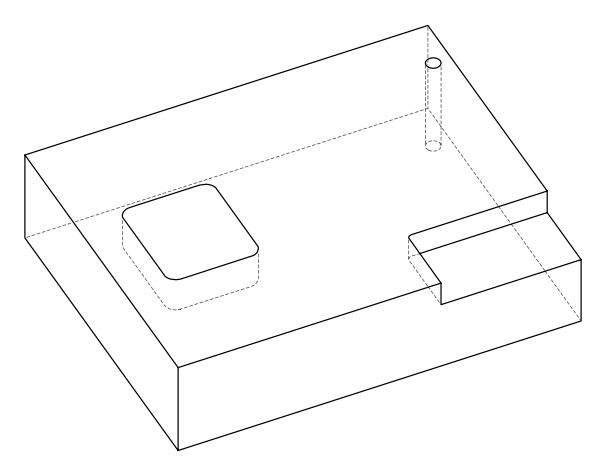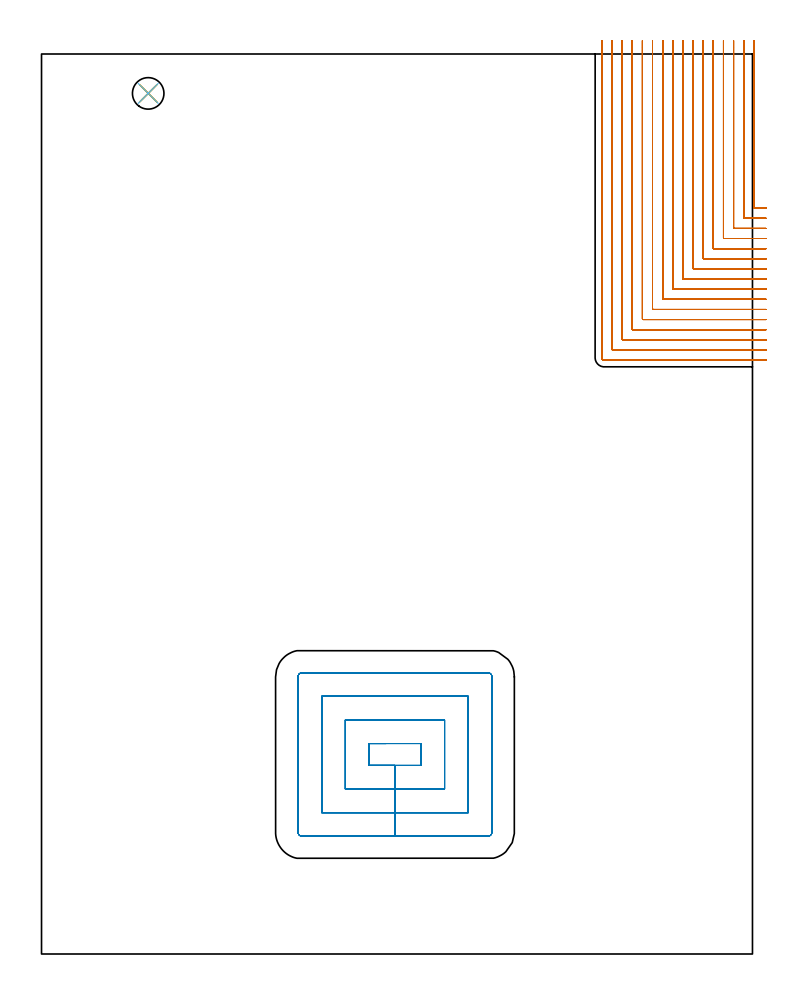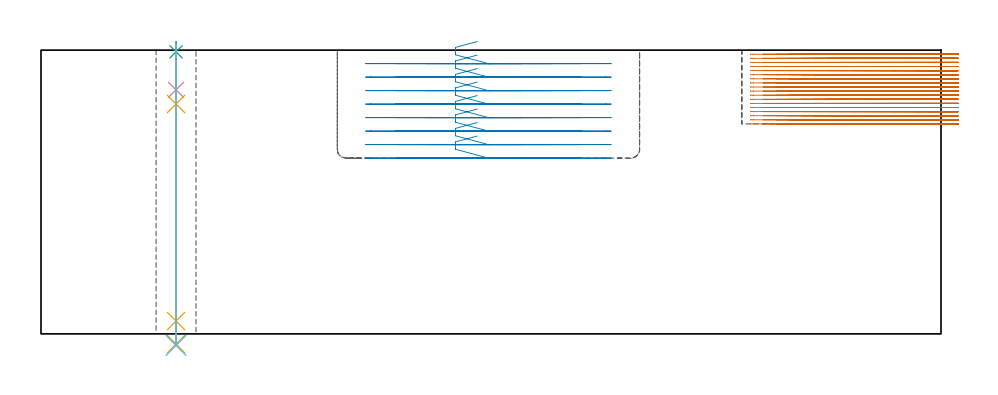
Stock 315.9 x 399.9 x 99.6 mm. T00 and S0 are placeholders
(PLAN: 6 operations, 5 tool changes, 107.7 min)
(1 MILL_CORNER_NOTCH_RECTANGULAR | CORNER_NOTCH_RECTANGULAR | NXT0201_008 | Follow Part, ap 1.5, ae 75% | 92.96 min | 251564 mm3)
(2 MILL_RECTANGULAR_POCKET | POCKET_RECTANGULAR_STRAIGHT | UGT0201_095 | Follow Part, ap 5, ae 75% | 13.72 min | 367401 mm3)
(3 SPOT_DRILL | STEP1HOLE | NXT0321_9005460120000 | 0.03 min | 28 mm3)
(4 DRILL_BLIND_HOLE_INTO_CENTER | STEP1HOLE | NXT0301_064 | 0.07 min | 888 mm3)
(5 GUN_DRILL_THROUGH_HOLE | STEP1HOLE | UGT0307_006 | 0.5 min | 5461 mm3)
(6 DRILL_TO_ENLARGE_THROUGH_HOLE | STEP1HOLE | NXT0301_104 | 0.42 min | 8958 mm3)
(TOOL NXT0201_008 | ENDMILL 6mm [2P460-0600-NA 1630] | D6 FL26 Z6)
(TOOL UGT0201_095 | End mill 20 mm | D20 R3 FL38 Z4)
(TOOL NXT0321_9005460120000 | NC Spot Drill, 142deg, 12mm, Carbide, Uncoated | D12 PA142 FL30 Z2)
(TOOL NXT0301_064 | Carbide Drill 9.3mm [860.1-0930-028A1-MM 2214] | D9.3 PA140 FL47 Z2)
(TOOL UGT0307_006 | Gun Drill 9 mm | D9 PA130 FL24 Z1)
(TOOL NXT0301_104 | Carbide Drill 14mm [860.1-1400-112A1-MM 2214] | D14 PA140 FL123 Z2)
(OP 1 MILL_CORNER_NOTCH_RECTANGULAR)
G17 G21 G94 G90
T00 M6
G54
G17 G0 G90 X316.5 Y405.839 S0 M3
G43 Z109.6 H1
Z98.161
G94 G1 Y402.839 F250.
Y331.695 F500.
G3 X316.795 Y331.4 R0.3
G1 X318.9
X321.9 F250.
G0 Z109.6
X312. Y405.9
Z98.161
G1 Y402.9
Y327.195 F500.
G3 X312.295 Y326.9 R0.3
G1 X318.9
X321.9 F250.
G0 Z109.6
X307.5 Y405.9
Z98.161
G1 Y402.9
Y322.695 F500.
G3 X307.795 Y322.4 R0.3
G1 X318.9
X321.9 F250.
G0 Z109.6
X303. Y405.9
Z98.161
G1 Y402.9
Y318.195 F500.
G3 X303.295 Y317.9 R0.3
G1 X318.9
X321.9 F250.
G0 Z109.6
X298.5 Y405.9
Z98.161
G1 Y402.9
Y313.696 F500.
G3 X298.796 Y313.4 R0.3
G1 X318.9
X321.9 F250.
G0 Z109.6
X294. Y405.9
Z98.161
G1 Y402.9
Y309.196 F500.
G3 X294.296 Y308.9 R0.3
G1 X318.9
X321.9 F250.
G0 Z109.6
X289.5 Y405.9
Z98.161
G1 Y402.9
Y304.696 F500.
G3 X289.796 Y304.4 R0.3
G1 X318.9
X321.9 F250.
G0 Z109.6
X285. Y405.9
Z98.161
G1 Y402.9
Y300.196 F500.
G3 X285.296 Y299.9 R0.3
G1 X318.9
X321.9 F250.
G0 Z109.6
X280.5 Y405.9
Z98.161
G1 Y402.9
Y295.696 F500.
G3 X280.796 Y295.4 R0.3
G1 X318.9
X321.9 F250.
G0 Z109.6
X276. Y405.9
Z98.161
G1 Y402.9
Y291.197 F500.
G3 X276.297 Y290.9 R0.3
G1 X318.9
X321.9 F250.
G0 Z109.6
X271.5 Y405.9
Z98.161
G1 Y402.9
Y286.697 F500.
G3 X271.797 Y286.4 R0.3
G1 X318.9
X321.9 F250.
G0 Z109.6
X267. Y405.9
Z98.161
G1 Y402.9
Y282.197 F500.
G3 X267.297 Y281.9 R0.3
G1 X318.9
X321.9 F250.
G0 Z109.6
X262.5 Y405.9
Z98.161
G1 Y402.9
Y277.697 F500.
G3 X262.797 Y277.4 R0.3
G1 X318.9
X321.9 F250.
G0 Z109.6
X258. Y405.9
Z98.161
G1 Y402.9
Y273.197 F500.
G3 X258.297 Y272.9 R0.3
G1 X318.9
X321.9 F250.
G0 Z109.6
X253.5 Y405.9
Z98.161
G1 Y402.9
Y268.697 F500.
G3 X253.797 Y268.4 R0.3
G1 X318.9
X321.9 F250.
G0 Z109.6
X249. Y405.9
Z98.161
G1 Y402.9
Y264.9 F500.
G3 X250. Y263.9 R1.
G1 X318.9
X321.9 F250.
G0 Z109.6
X316.5 Y405.839
Z96.722
G1 Y402.839
Y331.695 F500.
G3 X316.795 Y331.4 R0.3
G1 X318.9
X321.9 F250.
G0 Z109.6
X312. Y405.9
Z96.722
G1 Y402.9
Y327.195 F500.
G3 X312.295 Y326.9 R0.3
G1 X318.9
X321.9 F250.
G0 Z109.6
X307.5 Y405.9
Z96.722
G1 Y402.9
Y322.695 F500.
G3 X307.795 Y322.4 R0.3
G1 X318.9
X321.9 F250.
G0 Z109.6
X303. Y405.9
Z96.722
G1 Y402.9
Y318.195 F500.
G3 X303.295 Y317.9 R0.3
G1 X318.9
X321.9 F250.
G0 Z109.6
X298.5 Y405.9
Z96.722
G1 Y402.9
Y313.696 F500.
G3 X298.796 Y313.4 R0.3
G1 X318.9
X321.9 F250.
G0 Z109.6
X294. Y405.9
Z96.722
G1 Y402.9
Y309.196 F500.
G3 X294.296 Y308.9 R0.3
G1 X318.9
X321.9 F250.
G0 Z109.6
X289.5 Y405.9
Z96.722
G1 Y402.9
Y304.696 F500.
G3 X289.796 Y304.4 R0.3
G1 X318.9
X321.9 F250.
G0 Z109.6
X285. Y405.9
Z96.722
G1 Y402.9
Y300.196 F500.
G3 X285.296 Y299.9 R0.3
G1 X318.9
X321.9 F250.
G0 Z109.6
X280.5 Y405.9
Z96.722
G1 Y402.9
Y295.696 F500.
G3 X280.796 Y295.4 R0.3
G1 X318.9
X321.9 F250.
G0 Z109.6
X276. Y405.9
Z96.722
G1 Y402.9
Y291.197 F500.
G3 X276.297 Y290.9 R0.3
G1 X318.9
X321.9 F250.
G0 Z109.6
X271.5 Y405.9
Z96.722
G1 Y402.9
Y286.697 F500.
G3 X271.797 Y286.4 R0.3
G1 X318.9
X321.9 F250.
G0 Z109.6
X267. Y405.9
Z96.722
G1 Y402.9
Y282.197 F500.
G3 X267.297 Y281.9 R0.3
G1 X318.9
X321.9 F250.
G0 Z109.6
X262.5 Y405.9
Z96.722
G1 Y402.9
Y277.697 F500.
G3 X262.797 Y277.4 R0.3
G1 X318.9
X321.9 F250.
G0 Z109.6
X258. Y405.9
Z96.722
G1 Y402.9
Y273.197 F500.
G3 X258.297 Y272.9 R0.3
G1 X318.9
X321.9 F250.
G0 Z109.6
X253.5 Y405.9
Z96.722
G1 Y402.9
Y268.697 F500.
G3 X253.797 Y268.4 R0.3
G1 X318.9
X321.9 F250.
G0 Z109.6
X249. Y405.9
Z96.722
G1 Y402.9
Y264.9 F500.
G3 X250. Y263.9 R1.
G1 X318.9
X321.9 F250.
G0 Z109.6
X316.5 Y405.839
Z95.283
G1 Y402.839
Y331.695 F500.
G3 X316.795 Y331.4 R0.3
G1 X318.9
X321.9 F250.
G0 Z109.6
X312. Y405.9
Z95.283
G1 Y402.9
Y327.195 F500.
G3 X312.295 Y326.9 R0.3
G1 X318.9
X321.9 F250.
G0 Z109.6
X307.5 Y405.9
Z95.283
G1 Y402.9
Y322.695 F500.
G3 X307.795 Y322.4 R0.3
G1 X318.9
X321.9 F250.
G0 Z109.6
X303. Y405.9
Z95.283
G1 Y402.9
Y318.195 F500.
G3 X303.295 Y317.9 R0.3
G1 X318.9
X321.9 F250.
G0 Z109.6
X298.5 Y405.9
Z95.283
G1 Y402.9
Y313.696 F500.
G3 X298.796 Y313.4 R0.3
G1 X318.9
X321.9 F250.
G0 Z109.6
X294. Y405.9
Z95.283
G1 Y402.9
Y309.196 F500.
G3 X294.296 Y308.9 R0.3
G1 X318.9
X321.9 F250.
G0 Z109.6
X289.5 Y405.9
Z95.283
G1 Y402.9
Y304.696 F500.
G3 X289.796 Y304.4 R0.3
G1 X318.9
X321.9 F250.
G0 Z109.6
X285. Y405.9
Z95.283
G1 Y402.9
Y300.196 F500.
G3 X285.296 Y299.9 R0.3
G1 X318.9
X321.9 F250.
G0 Z109.6
X280.5 Y405.9
Z95.283
G1 Y402.9
Y295.696 F500.
G3 X280.796 Y295.4 R0.3
G1 X318.9
X321.9 F250.
G0 Z109.6
X276. Y405.9
Z95.283
G1 Y402.9
Y291.197 F500.
G3 X276.297 Y290.9 R0.3
G1 X318.9
X321.9 F250.
G0 Z109.6
X271.5 Y405.9
Z95.283
G1 Y402.9
Y286.697 F500.
G3 X271.797 Y286.4 R0.3
G1 X318.9
X321.9 F250.
G0 Z109.6
X267. Y405.9
Z95.283
G1 Y402.9
Y282.197 F500.
G3 X267.297 Y281.9 R0.3
G1 X318.9
X321.9 F250.
G0 Z109.6
X262.5 Y405.9
Z95.283
G1 Y402.9
Y277.697 F500.
G3 X262.797 Y277.4 R0.3
G1 X318.9
X321.9 F250.
G0 Z109.6
X258. Y405.9
Z95.283
G1 Y402.9
Y273.197 F500.
G3 X258.297 Y272.9 R0.3
G1 X318.9
X321.9 F250.
G0 Z109.6
X253.5 Y405.9
Z95.283
G1 Y402.9
Y268.697 F500.
G3 X253.797 Y268.4 R0.3
G1 X318.9
X321.9 F250.
G0 Z109.6
X249. Y405.9
Z95.283
G1 Y402.9
Y264.9 F500.
G3 X250. Y263.9 R1.
G1 X318.9
X321.9 F250.
G0 Z109.6
X316.5 Y405.839
Z93.844
G1 Y402.839
Y331.695 F500.
G3 X316.795 Y331.4 R0.3
G1 X318.9
X321.9 F250.
G0 Z109.6
X312. Y405.9
Z93.844
G1 Y402.9
Y327.195 F500.
G3 X312.295 Y326.9 R0.3
G1 X318.9
X321.9 F250.
G0 Z109.6
X307.5 Y405.9
Z93.844
G1 Y402.9
Y322.695 F500.
G3 X307.795 Y322.4 R0.3
G1 X318.9
X321.9 F250.
G0 Z109.6
X303. Y405.9
Z93.844
G1 Y402.9
Y318.195 F500.
G3 X303.295 Y317.9 R0.3
G1 X318.9
X321.9 F250.
G0 Z109.6
X298.5 Y405.9
Z93.844
G1 Y402.9
Y313.696 F500.
G3 X298.796 Y313.4 R0.3
G1 X318.9
X321.9 F250.
G0 Z109.6
X294. Y405.9
Z93.844
G1 Y402.9
Y309.196 F500.
G3 X294.296 Y308.9 R0.3
G1 X318.9
X321.9 F250.
G0 Z109.6
X289.5 Y405.9
Z93.844
G1 Y402.9
Y304.696 F500.
G3 X289.796 Y304.4 R0.3
G1 X318.9
X321.9 F250.
G0 Z109.6
X285. Y405.9
Z93.844
G1 Y402.9
Y300.196 F500.
G3 X285.296 Y299.9 R0.3
G1 X318.9
X321.9 F250.
G0 Z109.6
X280.5 Y405.9
Z93.844
G1 Y402.9
Y295.696 F500.
G3 X280.796 Y295.4 R0.3
G1 X318.9
X321.9 F250.
G0 Z109.6
X276. Y405.9
Z93.844
G1 Y402.9
Y291.197 F500.
G3 X276.297 Y290.9 R0.3
G1 X318.9
X321.9 F250.
G0 Z109.6
X271.5 Y405.9
Z93.844
G1 Y402.9
Y286.697 F500.
G3 X271.797 Y286.4 R0.3
G1 X318.9
X321.9 F250.
G0 Z109.6
X267. Y405.9
Z93.844
G1 Y402.9
Y282.197 F500.
G3 X267.297 Y281.9 R0.3
G1 X318.9
X321.9 F250.
G0 Z109.6
X262.5 Y405.9
Z93.844
G1 Y402.9
Y277.697 F500.
G3 X262.797 Y277.4 R0.3
G1 X318.9
X321.9 F250.
G0 Z109.6
X258. Y405.9
Z93.844
G1 Y402.9
Y273.197 F500.
G3 X258.297 Y272.9 R0.3
G1 X318.9
X321.9 F250.
G0 Z109.6
X253.5 Y405.9
Z93.844
G1 Y402.9
Y268.697 F500.
G3 X253.797 Y268.4 R0.3
G1 X318.9
X321.9 F250.
G0 Z109.6
X249. Y405.9
Z93.844
G1 Y402.9
Y264.9 F500.
G3 X250. Y263.9 R1.
G1 X318.9
X321.9 F250.
G0 Z109.6
X316.5 Y405.839
Z92.405
G1 Y402.839
Y331.695 F500.
G3 X316.795 Y331.4 R0.3
G1 X318.9
X321.9 F250.
G0 Z109.6
X312. Y405.9
Z92.405
G1 Y402.9
Y327.195 F500.
G3 X312.295 Y326.9 R0.3
G1 X318.9
X321.9 F250.
G0 Z109.6
X307.5 Y405.9
Z92.405
G1 Y402.9
Y322.695 F500.
G3 X307.795 Y322.4 R0.3
G1 X318.9
X321.9 F250.
G0 Z109.6
X303. Y405.9
Z92.405
G1 Y402.9
Y318.195 F500.
G3 X303.295 Y317.9 R0.3
G1 X318.9
X321.9 F250.
G0 Z109.6
X298.5 Y405.9
Z92.405
G1 Y402.9
Y313.696 F500.
G3 X298.796 Y313.4 R0.3
G1 X318.9
X321.9 F250.
G0 Z109.6
X294. Y405.9
Z92.405
G1 Y402.9
Y309.196 F500.
G3 X294.296 Y308.9 R0.3
G1 X318.9
X321.9 F250.
G0 Z109.6
X289.5 Y405.9
Z92.405
G1 Y402.9
Y304.696 F500.
G3 X289.796 Y304.4 R0.3
G1 X318.9
X321.9 F250.
G0 Z109.6
X285. Y405.9
Z92.405
G1 Y402.9
Y300.196 F500.
G3 X285.296 Y299.9 R0.3
G1 X318.9
X321.9 F250.
G0 Z109.6
X280.5 Y405.9
Z92.405
G1 Y402.9
Y295.696 F500.
G3 X280.796 Y295.4 R0.3
G1 X318.9
X321.9 F250.
G0 Z109.6
X276. Y405.9
Z92.405
G1 Y402.9
Y291.197 F500.
G3 X276.297 Y290.9 R0.3
G1 X318.9
X321.9 F250.
G0 Z109.6
X271.5 Y405.9
Z92.405
G1 Y402.9
Y286.697 F500.
G3 X271.797 Y286.4 R0.3
G1 X318.9
X321.9 F250.
G0 Z109.6
X267. Y405.9
Z92.405
G1 Y402.9
Y282.197 F500.
G3 X267.297 Y281.9 R0.3
G1 X318.9
X321.9 F250.
G0 Z109.6
X262.5 Y405.9
Z92.405
G1 Y402.9
Y277.697 F500.
G3 X262.797 Y277.4 R0.3
G1 X318.9
X321.9 F250.
G0 Z109.6
X258. Y405.9
Z92.405
G1 Y402.9
Y273.197 F500.
G3 X258.297 Y272.9 R0.3
G1 X318.9
X321.9 F250.
G0 Z109.6
X253.5 Y405.9
Z92.405
G1 Y402.9
Y268.697 F500.
G3 X253.797 Y268.4 R0.3
G1 X318.9
X321.9 F250.
G0 Z109.6
X249. Y405.9
Z92.405
G1 Y402.9
Y264.9 F500.
G3 X250. Y263.9 R1.
G1 X318.9
X321.9 F250.
G0 Z109.6
X316.5 Y405.839
Z90.967
G1 Y402.839
Y331.695 F500.
G3 X316.795 Y331.4 R0.3
G1 X318.9
X321.9 F250.
G0 Z109.6
X312. Y405.9
Z90.967
G1 Y402.9
Y327.195 F500.
G3 X312.295 Y326.9 R0.3
G1 X318.9
X321.9 F250.
G0 Z109.6
X307.5 Y405.9
Z90.967
G1 Y402.9
Y322.695 F500.
G3 X307.795 Y322.4 R0.3
G1 X318.9
X321.9 F250.
G0 Z109.6
X303. Y405.9
Z90.967
G1 Y402.9
Y318.195 F500.
G3 X303.295 Y317.9 R0.3
G1 X318.9
X321.9 F250.
G0 Z109.6
X298.5 Y405.9
Z90.967
G1 Y402.9
Y313.696 F500.
G3 X298.796 Y313.4 R0.3
G1 X318.9
X321.9 F250.
G0 Z109.6
X294. Y405.9
Z90.967
G1 Y402.9
Y309.196 F500.
G3 X294.296 Y308.9 R0.3
G1 X318.9
X321.9 F250.
G0 Z109.6
X289.5 Y405.9
Z90.967
G1 Y402.9
Y304.696 F500.
G3 X289.796 Y304.4 R0.3
G1 X318.9
X321.9 F250.
G0 Z109.6
X285. Y405.9
Z90.967
G1 Y402.9
Y300.196 F500.
G3 X285.296 Y299.9 R0.3
G1 X318.9
X321.9 F250.
G0 Z109.6
X280.5 Y405.9
Z90.967
G1 Y402.9
Y295.696 F500.
G3 X280.796 Y295.4 R0.3
G1 X318.9
X321.9 F250.
G0 Z109.6
X276. Y405.9
Z90.967
G1 Y402.9
Y291.197 F500.
G3 X276.297 Y290.9 R0.3
G1 X318.9
X321.9 F250.
G0 Z109.6
X271.5 Y405.9
Z90.967
G1 Y402.9
Y286.697 F500.
G3 X271.797 Y286.4 R0.3
G1 X318.9
X321.9 F250.
G0 Z109.6
X267. Y405.9
Z90.967
G1 Y402.9
Y282.197 F500.
G3 X267.297 Y281.9 R0.3
G1 X318.9
X321.9 F250.
G0 Z109.6
X262.5 Y405.9
Z90.967
G1 Y402.9
Y277.697 F500.
G3 X262.797 Y277.4 R0.3
G1 X318.9
X321.9 F250.
G0 Z109.6
X258. Y405.9
Z90.967
G1 Y402.9
Y273.197 F500.
G3 X258.297 Y272.9 R0.3
G1 X318.9
X321.9 F250.
G0 Z109.6
X253.5 Y405.9
Z90.967
G1 Y402.9
Y268.697 F500.
G3 X253.797 Y268.4 R0.3
G1 X318.9
X321.9 F250.
G0 Z109.6
X249. Y405.9
Z90.967
G1 Y402.9
Y264.9 F500.
G3 X250. Y263.9 R1.
G1 X318.9
X321.9 F250.
G0 Z109.6
X316.5 Y405.839
Z89.528
G1 Y402.839
Y331.695 F500.
G3 X316.795 Y331.4 R0.3
G1 X318.9
X321.9 F250.
G0 Z109.6
X312. Y405.9
Z89.528
G1 Y402.9
Y327.195 F500.
G3 X312.295 Y326.9 R0.3
G1 X318.9
X321.9 F250.
G0 Z109.6
X307.5 Y405.9
Z89.528
G1 Y402.9
Y322.695 F500.
G3 X307.795 Y322.4 R0.3
G1 X318.9
X321.9 F250.
G0 Z109.6
X303. Y405.9
Z89.528
G1 Y402.9
Y318.195 F500.
G3 X303.295 Y317.9 R0.3
G1 X318.9
X321.9 F250.
G0 Z109.6
X298.5 Y405.9
Z89.528
G1 Y402.9
Y313.696 F500.
G3 X298.796 Y313.4 R0.3
G1 X318.9
X321.9 F250.
G0 Z109.6
X294. Y405.9
Z89.528
G1 Y402.9
Y309.196 F500.
G3 X294.296 Y308.9 R0.3
G1 X318.9
X321.9 F250.
G0 Z109.6
X289.5 Y405.9
Z89.528
G1 Y402.9
Y304.696 F500.
G3 X289.796 Y304.4 R0.3
G1 X318.9
X321.9 F250.
G0 Z109.6
X285. Y405.9
Z89.528
G1 Y402.9
Y300.196 F500.
G3 X285.296 Y299.9 R0.3
G1 X318.9
X321.9 F250.
G0 Z109.6
X280.5 Y405.9
Z89.528
G1 Y402.9
Y295.696 F500.
G3 X280.796 Y295.4 R0.3
G1 X318.9
X321.9 F250.
G0 Z109.6
X276. Y405.9
Z89.528
G1 Y402.9
Y291.197 F500.
G3 X276.297 Y290.9 R0.3
G1 X318.9
X321.9 F250.
G0 Z109.6
X271.5 Y405.9
Z89.528
G1 Y402.9
Y286.697 F500.
G3 X271.797 Y286.4 R0.3
G1 X318.9
X321.9 F250.
G0 Z109.6
X267. Y405.9
Z89.528
G1 Y402.9
Y282.197 F500.
G3 X267.297 Y281.9 R0.3
G1 X318.9
X321.9 F250.
G0 Z109.6
X262.5 Y405.9
Z89.528
G1 Y402.9
Y277.697 F500.
G3 X262.797 Y277.4 R0.3
G1 X318.9
X321.9 F250.
G0 Z109.6
X258. Y405.9
Z89.528
G1 Y402.9
Y273.197 F500.
G3 X258.297 Y272.9 R0.3
G1 X318.9
X321.9 F250.
G0 Z109.6
X253.5 Y405.9
Z89.528
G1 Y402.9
Y268.697 F500.
G3 X253.797 Y268.4 R0.3
G1 X318.9
X321.9 F250.
G0 Z109.6
X249. Y405.9
Z89.528
G1 Y402.9
Y264.9 F500.
G3 X250. Y263.9 R1.
G1 X318.9
X321.9 F250.
G0 Z109.6
X316.5 Y405.839
Z88.089
G1 Y402.839
Y331.695 F500.
G3 X316.795 Y331.4 R0.3
G1 X318.9
X321.9 F250.
G0 Z109.6
X312. Y405.9
Z88.089
G1 Y402.9
Y327.195 F500.
G3 X312.295 Y326.9 R0.3
G1 X318.9
X321.9 F250.
G0 Z109.6
X307.5 Y405.9
Z88.089
G1 Y402.9
Y322.695 F500.
G3 X307.795 Y322.4 R0.3
G1 X318.9
X321.9 F250.
G0 Z109.6
X303. Y405.9
Z88.089
G1 Y402.9
Y318.195 F500.
G3 X303.295 Y317.9 R0.3
G1 X318.9
X321.9 F250.
G0 Z109.6
X298.5 Y405.9
Z88.089
G1 Y402.9
Y313.696 F500.
G3 X298.796 Y313.4 R0.3
G1 X318.9
X321.9 F250.
G0 Z109.6
X294. Y405.9
Z88.089
G1 Y402.9
Y309.196 F500.
G3 X294.296 Y308.9 R0.3
G1 X318.9
X321.9 F250.
G0 Z109.6
X289.5 Y405.9
Z88.089
G1 Y402.9
Y304.696 F500.
G3 X289.796 Y304.4 R0.3
G1 X318.9
X321.9 F250.
G0 Z109.6
X285. Y405.9
Z88.089
G1 Y402.9
Y300.196 F500.
G3 X285.296 Y299.9 R0.3
G1 X318.9
X321.9 F250.
G0 Z109.6
X280.5 Y405.9
Z88.089
G1 Y402.9
Y295.696 F500.
G3 X280.796 Y295.4 R0.3
G1 X318.9
X321.9 F250.
G0 Z109.6
X276. Y405.9
Z88.089
G1 Y402.9
Y291.197 F500.
G3 X276.297 Y290.9 R0.3
G1 X318.9
X321.9 F250.
G0 Z109.6
X271.5 Y405.9
Z88.089
G1 Y402.9
Y286.697 F500.
G3 X271.797 Y286.4 R0.3
G1 X318.9
X321.9 F250.
G0 Z109.6
X267. Y405.9
Z88.089
G1 Y402.9
Y282.197 F500.
G3 X267.297 Y281.9 R0.3
G1 X318.9
X321.9 F250.
G0 Z109.6
X262.5 Y405.9
Z88.089
G1 Y402.9
Y277.697 F500.
G3 X262.797 Y277.4 R0.3
G1 X318.9
X321.9 F250.
G0 Z109.6
X258. Y405.9
Z88.089
G1 Y402.9
Y273.197 F500.
G3 X258.297 Y272.9 R0.3
G1 X318.9
X321.9 F250.
G0 Z109.6
X253.5 Y405.9
Z88.089
G1 Y402.9
Y268.697 F500.
G3 X253.797 Y268.4 R0.3
G1 X318.9
X321.9 F250.
G0 Z109.6
X249. Y405.9
Z88.089
G1 Y402.9
Y264.9 F500.
G3 X250. Y263.9 R1.
G1 X318.9
X321.9 F250.
G0 Z109.6
X316.5 Y405.839
Z86.65
G1 Y402.839
Y331.695 F500.
G3 X316.795 Y331.4 R0.3
G1 X318.9
X321.9 F250.
G0 Z109.6
X312. Y405.9
Z86.65
G1 Y402.9
Y327.195 F500.
G3 X312.295 Y326.9 R0.3
G1 X318.9
X321.9 F250.
G0 Z109.6
X307.5 Y405.9
Z86.65
G1 Y402.9
Y322.695 F500.
G3 X307.795 Y322.4 R0.3
G1 X318.9
X321.9 F250.
G0 Z109.6
X303. Y405.9
Z86.65
G1 Y402.9
Y318.195 F500.
G3 X303.295 Y317.9 R0.3
G1 X318.9
X321.9 F250.
G0 Z109.6
X298.5 Y405.9
Z86.65
G1 Y402.9
Y313.696 F500.
G3 X298.796 Y313.4 R0.3
G1 X318.9
X321.9 F250.
G0 Z109.6
X294. Y405.9
Z86.65
G1 Y402.9
Y309.196 F500.
G3 X294.296 Y308.9 R0.3
G1 X318.9
X321.9 F250.
G0 Z109.6
X289.5 Y405.9
Z86.65
G1 Y402.9
Y304.696 F500.
G3 X289.796 Y304.4 R0.3
G1 X318.9
X321.9 F250.
G0 Z109.6
X285. Y405.9
Z86.65
G1 Y402.9
Y300.196 F500.
G3 X285.296 Y299.9 R0.3
G1 X318.9
X321.9 F250.
G0 Z109.6
X280.5 Y405.9
Z86.65
G1 Y402.9
Y295.696 F500.
G3 X280.796 Y295.4 R0.3
G1 X318.9
X321.9 F250.
G0 Z109.6
X276. Y405.9
Z86.65
G1 Y402.9
Y291.197 F500.
G3 X276.297 Y290.9 R0.3
G1 X318.9
X321.9 F250.
G0 Z109.6
X271.5 Y405.9
Z86.65
G1 Y402.9
Y286.697 F500.
G3 X271.797 Y286.4 R0.3
G1 X318.9
X321.9 F250.
G0 Z109.6
X267. Y405.9
Z86.65
G1 Y402.9
Y282.197 F500.
G3 X267.297 Y281.9 R0.3
G1 X318.9
X321.9 F250.
G0 Z109.6
X262.5 Y405.9
Z86.65
G1 Y402.9
Y277.697 F500.
G3 X262.797 Y277.4 R0.3
G1 X318.9
X321.9 F250.
G0 Z109.6
X258. Y405.9
Z86.65
G1 Y402.9
Y273.197 F500.
G3 X258.297 Y272.9 R0.3
G1 X318.9
X321.9 F250.
G0 Z109.6
X253.5 Y405.9
Z86.65
G1 Y402.9
Y268.697 F500.
G3 X253.797 Y268.4 R0.3
G1 X318.9
X321.9 F250.
G0 Z109.6
X249. Y405.9
Z86.65
G1 Y402.9
Y264.9 F500.
G3 X250. Y263.9 R1.
G1 X318.9
X321.9 F250.
G0 Z109.6
X316.5 Y405.839
Z85.211
G1 Y402.839
Y331.695 F500.
G3 X316.795 Y331.4 R0.3
G1 X318.9
X321.9 F250.
G0 Z109.6
X312. Y405.9
Z85.211
G1 Y402.9
Y327.195 F500.
G3 X312.295 Y326.9 R0.3
G1 X318.9
X321.9 F250.
G0 Z109.6
X307.5 Y405.9
Z85.211
G1 Y402.9
Y322.695 F500.
G3 X307.795 Y322.4 R0.3
G1 X318.9
X321.9 F250.
G0 Z109.6
X303. Y405.9
Z85.211
G1 Y402.9
Y318.195 F500.
G3 X303.295 Y317.9 R0.3
G1 X318.9
X321.9 F250.
G0 Z109.6
X298.5 Y405.9
Z85.211
G1 Y402.9
Y313.696 F500.
G3 X298.796 Y313.4 R0.3
G1 X318.9
X321.9 F250.
G0 Z109.6
X294. Y405.9
Z85.211
G1 Y402.9
Y309.196 F500.
G3 X294.296 Y308.9 R0.3
G1 X318.9
X321.9 F250.
G0 Z109.6
X289.5 Y405.9
Z85.211
G1 Y402.9
Y304.696 F500.
G3 X289.796 Y304.4 R0.3
G1 X318.9
X321.9 F250.
G0 Z109.6
X285. Y405.9
Z85.211
G1 Y402.9
Y300.196 F500.
G3 X285.296 Y299.9 R0.3
G1 X318.9
X321.9 F250.
G0 Z109.6
X280.5 Y405.9
Z85.211
G1 Y402.9
Y295.696 F500.
G3 X280.796 Y295.4 R0.3
G1 X318.9
X321.9 F250.
G0 Z109.6
X276. Y405.9
Z85.211
G1 Y402.9
Y291.197 F500.
G3 X276.297 Y290.9 R0.3
G1 X318.9
X321.9 F250.
G0 Z109.6
X271.5 Y405.9
Z85.211
G1 Y402.9
Y286.697 F500.
G3 X271.797 Y286.4 R0.3
G1 X318.9
X321.9 F250.
G0 Z109.6
X267. Y405.9
Z85.211
G1 Y402.9
Y282.197 F500.
G3 X267.297 Y281.9 R0.3
G1 X318.9
X321.9 F250.
G0 Z109.6
X262.5 Y405.9
Z85.211
G1 Y402.9
Y277.697 F500.
G3 X262.797 Y277.4 R0.3
G1 X318.9
X321.9 F250.
G0 Z109.6
X258. Y405.9
Z85.211
G1 Y402.9
Y273.197 F500.
G3 X258.297 Y272.9 R0.3
G1 X318.9
X321.9 F250.
G0 Z109.6
X253.5 Y405.9
Z85.211
G1 Y402.9
Y268.697 F500.
G3 X253.797 Y268.4 R0.3
G1 X318.9
X321.9 F250.
G0 Z109.6
X249. Y405.9
Z85.211
G1 Y402.9
Y264.9 F500.
G3 X250. Y263.9 R1.
G1 X318.9
X321.9 F250.
G0 Z109.6
X316.5 Y405.839
Z83.772
G1 Y402.839
Y331.695 F500.
G3 X316.795 Y331.4 R0.3
G1 X318.9
X321.9 F250.
G0 Z109.6
X312. Y405.9
Z83.772
G1 Y402.9
Y327.195 F500.
G3 X312.295 Y326.9 R0.3
G1 X318.9
X321.9 F250.
G0 Z109.6
X307.5 Y405.9
Z83.772
G1 Y402.9
Y322.695 F500.
G3 X307.795 Y322.4 R0.3
G1 X318.9
X321.9 F250.
G0 Z109.6
X303. Y405.9
Z83.772
G1 Y402.9
Y318.195 F500.
G3 X303.295 Y317.9 R0.3
G1 X318.9
X321.9 F250.
G0 Z109.6
X298.5 Y405.9
Z83.772
G1 Y402.9
Y313.696 F500.
G3 X298.796 Y313.4 R0.3
G1 X318.9
X321.9 F250.
G0 Z109.6
X294. Y405.9
Z83.772
G1 Y402.9
Y309.196 F500.
G3 X294.296 Y308.9 R0.3
G1 X318.9
X321.9 F250.
G0 Z109.6
X289.5 Y405.9
Z83.772
G1 Y402.9
Y304.696 F500.
G3 X289.796 Y304.4 R0.3
G1 X318.9
X321.9 F250.
G0 Z109.6
X285. Y405.9
Z83.772
G1 Y402.9
Y300.196 F500.
G3 X285.296 Y299.9 R0.3
G1 X318.9
X321.9 F250.
G0 Z109.6
X280.5 Y405.9
Z83.772
G1 Y402.9
Y295.696 F500.
G3 X280.796 Y295.4 R0.3
G1 X318.9
X321.9 F250.
G0 Z109.6
X276. Y405.9
Z83.772
G1 Y402.9
Y291.197 F500.
G3 X276.297 Y290.9 R0.3
G1 X318.9
X321.9 F250.
G0 Z109.6
X271.5 Y405.9
Z83.772
G1 Y402.9
Y286.697 F500.
G3 X271.797 Y286.4 R0.3
G1 X318.9
X321.9 F250.
G0 Z109.6
X267. Y405.9
Z83.772
G1 Y402.9
Y282.197 F500.
G3 X267.297 Y281.9 R0.3
G1 X318.9
X321.9 F250.
G0 Z109.6
X262.5 Y405.9
Z83.772
G1 Y402.9
Y277.697 F500.
G3 X262.797 Y277.4 R0.3
G1 X318.9
X321.9 F250.
G0 Z109.6
X258. Y405.9
Z83.772
G1 Y402.9
Y273.197 F500.
G3 X258.297 Y272.9 R0.3
G1 X318.9
X321.9 F250.
G0 Z109.6
X253.5 Y405.9
Z83.772
G1 Y402.9
Y268.697 F500.
G3 X253.797 Y268.4 R0.3
G1 X318.9
X321.9 F250.
G0 Z109.6
X249. Y405.9
Z83.772
G1 Y402.9
Y264.9 F500.
G3 X250. Y263.9 R1.
G1 X318.9
X321.9 F250.
G0 Z109.6
X316.5 Y405.839
Z82.333
G1 Y402.839
Y331.695 F500.
G3 X316.795 Y331.4 R0.3
G1 X318.9
X321.9 F250.
G0 Z109.6
X312. Y405.9
Z82.333
G1 Y402.9
Y327.195 F500.
G3 X312.295 Y326.9 R0.3
G1 X318.9
X321.9 F250.
G0 Z109.6
X307.5 Y405.9
Z82.333
G1 Y402.9
Y322.695 F500.
G3 X307.795 Y322.4 R0.3
G1 X318.9
X321.9 F250.
G0 Z109.6
X303. Y405.9
Z82.333
G1 Y402.9
Y318.195 F500.
G3 X303.295 Y317.9 R0.3
G1 X318.9
X321.9 F250.
G0 Z109.6
X298.5 Y405.9
Z82.333
G1 Y402.9
Y313.696 F500.
G3 X298.796 Y313.4 R0.3
G1 X318.9
X321.9 F250.
G0 Z109.6
X294. Y405.9
Z82.333
G1 Y402.9
Y309.196 F500.
G3 X294.296 Y308.9 R0.3
G1 X318.9
X321.9 F250.
G0 Z109.6
X289.5 Y405.9
Z82.333
G1 Y402.9
Y304.696 F500.
G3 X289.796 Y304.4 R0.3
G1 X318.9
X321.9 F250.
G0 Z109.6
X285. Y405.9
Z82.333
G1 Y402.9
Y300.196 F500.
G3 X285.296 Y299.9 R0.3
G1 X318.9
X321.9 F250.
G0 Z109.6
X280.5 Y405.9
Z82.333
G1 Y402.9
Y295.696 F500.
G3 X280.796 Y295.4 R0.3
G1 X318.9
X321.9 F250.
G0 Z109.6
X276. Y405.9
Z82.333
G1 Y402.9
Y291.197 F500.
G3 X276.297 Y290.9 R0.3
G1 X318.9
X321.9 F250.
G0 Z109.6
X271.5 Y405.9
Z82.333
G1 Y402.9
Y286.697 F500.
G3 X271.797 Y286.4 R0.3
G1 X318.9
X321.9 F250.
G0 Z109.6
X267. Y405.9
Z82.333
G1 Y402.9
Y282.197 F500.
G3 X267.297 Y281.9 R0.3
G1 X318.9
X321.9 F250.
G0 Z109.6
X262.5 Y405.9
Z82.333
G1 Y402.9
Y277.697 F500.
G3 X262.797 Y277.4 R0.3
G1 X318.9
X321.9 F250.
G0 Z109.6
X258. Y405.9
Z82.333
G1 Y402.9
Y273.197 F500.
G3 X258.297 Y272.9 R0.3
G1 X318.9
X321.9 F250.
G0 Z109.6
X253.5 Y405.9
Z82.333
G1 Y402.9
Y268.697 F500.
G3 X253.797 Y268.4 R0.3
G1 X318.9
X321.9 F250.
G0 Z109.6
X249. Y405.9
Z82.333
G1 Y402.9
Y264.9 F500.
G3 X250. Y263.9 R1.
G1 X318.9
X321.9 F250.
G0 Z109.6
X316.5 Y405.839
Z80.894
G1 Y402.839
Y331.695 F500.
G3 X316.795 Y331.4 R0.3
G1 X318.9
X321.9 F250.
G0 Z109.6
X312. Y405.9
Z80.894
G1 Y402.9
Y327.195 F500.
G3 X312.295 Y326.9 R0.3
G1 X318.9
X321.9 F250.
G0 Z109.6
X307.5 Y405.9
Z80.894
G1 Y402.9
Y322.695 F500.
G3 X307.795 Y322.4 R0.3
G1 X318.9
X321.9 F250.
G0 Z109.6
X303. Y405.9
Z80.894
G1 Y402.9
Y318.195 F500.
G3 X303.295 Y317.9 R0.3
G1 X318.9
X321.9 F250.
G0 Z109.6
X298.5 Y405.9
Z80.894
G1 Y402.9
Y313.696 F500.
G3 X298.796 Y313.4 R0.3
G1 X318.9
X321.9 F250.
G0 Z109.6
X294. Y405.9
Z80.894
G1 Y402.9
Y309.196 F500.
G3 X294.296 Y308.9 R0.3
G1 X318.9
X321.9 F250.
G0 Z109.6
X289.5 Y405.9
Z80.894
G1 Y402.9
Y304.696 F500.
G3 X289.796 Y304.4 R0.3
G1 X318.9
X321.9 F250.
G0 Z109.6
X285. Y405.9
Z80.894
G1 Y402.9
Y300.196 F500.
G3 X285.296 Y299.9 R0.3
G1 X318.9
X321.9 F250.
G0 Z109.6
X280.5 Y405.9
Z80.894
G1 Y402.9
Y295.696 F500.
G3 X280.796 Y295.4 R0.3
G1 X318.9
X321.9 F250.
G0 Z109.6
X276. Y405.9
Z80.894
G1 Y402.9
Y291.197 F500.
G3 X276.297 Y290.9 R0.3
G1 X318.9
X321.9 F250.
G0 Z109.6
X271.5 Y405.9
Z80.894
G1 Y402.9
Y286.697 F500.
G3 X271.797 Y286.4 R0.3
G1 X318.9
X321.9 F250.
G0 Z109.6
X267. Y405.9
Z80.894
G1 Y402.9
Y282.197 F500.
G3 X267.297 Y281.9 R0.3
G1 X318.9
X321.9 F250.
G0 Z109.6
X262.5 Y405.9
Z80.894
G1 Y402.9
Y277.697 F500.
G3 X262.797 Y277.4 R0.3
G1 X318.9
X321.9 F250.
G0 Z109.6
X258. Y405.9
Z80.894
G1 Y402.9
Y273.197 F500.
G3 X258.297 Y272.9 R0.3
G1 X318.9
X321.9 F250.
G0 Z109.6
X253.5 Y405.9
Z80.894
G1 Y402.9
Y268.697 F500.
G3 X253.797 Y268.4 R0.3
G1 X318.9
X321.9 F250.
G0 Z109.6
X249. Y405.9
Z80.894
G1 Y402.9
Y264.9 F500.
G3 X250. Y263.9 R1.
G1 X318.9
X321.9 F250.
G0 Z109.6
X316.5 Y405.839
Z79.456
G1 Y402.839
Y331.695 F500.
G3 X316.795 Y331.4 R0.3
G1 X318.9
X321.9 F250.
G0 Z109.6
X312. Y405.9
Z79.456
G1 Y402.9
Y327.195 F500.
G3 X312.295 Y326.9 R0.3
G1 X318.9
X321.9 F250.
G0 Z109.6
X307.5 Y405.9
Z79.456
G1 Y402.9
Y322.695 F500.
G3 X307.795 Y322.4 R0.3
G1 X318.9
X321.9 F250.
G0 Z109.6
X303. Y405.9
Z79.456
G1 Y402.9
Y318.195 F500.
G3 X303.295 Y317.9 R0.3
G1 X318.9
X321.9 F250.
G0 Z109.6
X298.5 Y405.9
Z79.456
G1 Y402.9
Y313.696 F500.
G3 X298.796 Y313.4 R0.3
G1 X318.9
X321.9 F250.
G0 Z109.6
X294. Y405.9
Z79.456
G1 Y402.9
Y309.196 F500.
G3 X294.296 Y308.9 R0.3
G1 X318.9
X321.9 F250.
G0 Z109.6
X289.5 Y405.9
Z79.456
G1 Y402.9
Y304.696 F500.
G3 X289.796 Y304.4 R0.3
G1 X318.9
X321.9 F250.
G0 Z109.6
X285. Y405.9
Z79.456
G1 Y402.9
Y300.196 F500.
G3 X285.296 Y299.9 R0.3
G1 X318.9
X321.9 F250.
G0 Z109.6
X280.5 Y405.9
Z79.456
G1 Y402.9
Y295.696 F500.
G3 X280.796 Y295.4 R0.3
G1 X318.9
X321.9 F250.
G0 Z109.6
X276. Y405.9
Z79.456
G1 Y402.9
Y291.197 F500.
G3 X276.297 Y290.9 R0.3
G1 X318.9
X321.9 F250.
G0 Z109.6
X271.5 Y405.9
Z79.456
G1 Y402.9
Y286.697 F500.
G3 X271.797 Y286.4 R0.3
G1 X318.9
X321.9 F250.
G0 Z109.6
X267. Y405.9
Z79.456
G1 Y402.9
Y282.197 F500.
G3 X267.297 Y281.9 R0.3
G1 X318.9
X321.9 F250.
G0 Z109.6
X262.5 Y405.9
Z79.456
G1 Y402.9
Y277.697 F500.
G3 X262.797 Y277.4 R0.3
G1 X318.9
X321.9 F250.
G0 Z109.6
X258. Y405.9
Z79.456
G1 Y402.9
Y273.197 F500.
G3 X258.297 Y272.9 R0.3
G1 X318.9
X321.9 F250.
G0 Z109.6
X253.5 Y405.9
Z79.456
G1 Y402.9
Y268.697 F500.
G3 X253.797 Y268.4 R0.3
G1 X318.9
X321.9 F250.
G0 Z109.6
X249. Y405.9
Z79.456
G1 Y402.9
Y264.9 F500.
G3 X250. Y263.9 R1.
G1 X318.9
X321.9 F250.
G0 Z109.6
X316.5 Y405.839
Z78.017
G1 Y402.839
Y331.695 F500.
G3 X316.795 Y331.4 R0.3
G1 X318.9
X321.9 F250.
G0 Z109.6
X312. Y405.9
Z78.017
G1 Y402.9
Y327.195 F500.
G3 X312.295 Y326.9 R0.3
G1 X318.9
X321.9 F250.
G0 Z109.6
X307.5 Y405.9
Z78.017
G1 Y402.9
Y322.695 F500.
G3 X307.795 Y322.4 R0.3
G1 X318.9
X321.9 F250.
G0 Z109.6
X303. Y405.9
Z78.017
G1 Y402.9
Y318.195 F500.
G3 X303.295 Y317.9 R0.3
G1 X318.9
X321.9 F250.
G0 Z109.6
X298.5 Y405.9
Z78.017
G1 Y402.9
Y313.696 F500.
G3 X298.796 Y313.4 R0.3
G1 X318.9
X321.9 F250.
G0 Z109.6
X294. Y405.9
Z78.017
G1 Y402.9
Y309.196 F500.
G3 X294.296 Y308.9 R0.3
G1 X318.9
X321.9 F250.
G0 Z109.6
X289.5 Y405.9
Z78.017
G1 Y402.9
Y304.696 F500.
G3 X289.796 Y304.4 R0.3
G1 X318.9
X321.9 F250.
G0 Z109.6
X285. Y405.9
Z78.017
G1 Y402.9
Y300.196 F500.
G3 X285.296 Y299.9 R0.3
G1 X318.9
X321.9 F250.
G0 Z109.6
X280.5 Y405.9
Z78.017
G1 Y402.9
Y295.696 F500.
G3 X280.796 Y295.4 R0.3
G1 X318.9
X321.9 F250.
G0 Z109.6
X276. Y405.9
Z78.017
G1 Y402.9
Y291.197 F500.
G3 X276.297 Y290.9 R0.3
G1 X318.9
X321.9 F250.
G0 Z109.6
X271.5 Y405.9
Z78.017
G1 Y402.9
Y286.697 F500.
G3 X271.797 Y286.4 R0.3
G1 X318.9
X321.9 F250.
G0 Z109.6
X267. Y405.9
Z78.017
G1 Y402.9
Y282.197 F500.
G3 X267.297 Y281.9 R0.3
G1 X318.9
X321.9 F250.
G0 Z109.6
X262.5 Y405.9
Z78.017
G1 Y402.9
Y277.697 F500.
G3 X262.797 Y277.4 R0.3
G1 X318.9
X321.9 F250.
G0 Z109.6
X258. Y405.9
Z78.017
G1 Y402.9
Y273.197 F500.
G3 X258.297 Y272.9 R0.3
G1 X318.9
X321.9 F250.
G0 Z109.6
X253.5 Y405.9
Z78.017
G1 Y402.9
Y268.697 F500.
G3 X253.797 Y268.4 R0.3
G1 X318.9
X321.9 F250.
G0 Z109.6
X249. Y405.9
Z78.017
G1 Y402.9
Y264.9 F500.
G3 X250. Y263.9 R1.
G1 X318.9
X321.9 F250.
G0 Z109.6
X316.5 Y405.839
Z76.578
G1 Y402.839
Y331.695 F500.
G3 X316.795 Y331.4 R0.3
G1 X318.9
X321.9 F250.
G0 Z109.6
X312. Y405.9
Z76.578
G1 Y402.9
Y327.195 F500.
G3 X312.295 Y326.9 R0.3
G1 X318.9
X321.9 F250.
G0 Z109.6
X307.5 Y405.9
Z76.578
G1 Y402.9
Y322.695 F500.
G3 X307.795 Y322.4 R0.3
G1 X318.9
X321.9 F250.
G0 Z109.6
X303. Y405.9
Z76.578
G1 Y402.9
Y318.195 F500.
G3 X303.295 Y317.9 R0.3
G1 X318.9
X321.9 F250.
G0 Z109.6
X298.5 Y405.9
Z76.578
G1 Y402.9
Y313.696 F500.
G3 X298.796 Y313.4 R0.3
G1 X318.9
X321.9 F250.
G0 Z109.6
X294. Y405.9
Z76.578
G1 Y402.9
Y309.196 F500.
G3 X294.296 Y308.9 R0.3
G1 X318.9
X321.9 F250.
G0 Z109.6
X289.5 Y405.9
Z76.578
G1 Y402.9
Y304.696 F500.
G3 X289.796 Y304.4 R0.3
G1 X318.9
X321.9 F250.
G0 Z109.6
X285. Y405.9
Z76.578
G1 Y402.9
Y300.196 F500.
G3 X285.296 Y299.9 R0.3
G1 X318.9
X321.9 F250.
G0 Z109.6
X280.5 Y405.9
Z76.578
G1 Y402.9
Y295.696 F500.
G3 X280.796 Y295.4 R0.3
G1 X318.9
X321.9 F250.
G0 Z109.6
X276. Y405.9
Z76.578
G1 Y402.9
Y291.197 F500.
G3 X276.297 Y290.9 R0.3
G1 X318.9
X321.9 F250.
G0 Z109.6
X271.5 Y405.9
Z76.578
G1 Y402.9
Y286.697 F500.
G3 X271.797 Y286.4 R0.3
G1 X318.9
X321.9 F250.
G0 Z109.6
X267. Y405.9
Z76.578
G1 Y402.9
Y282.197 F500.
G3 X267.297 Y281.9 R0.3
G1 X318.9
X321.9 F250.
G0 Z109.6
X262.5 Y405.9
Z76.578
G1 Y402.9
Y277.697 F500.
G3 X262.797 Y277.4 R0.3
G1 X318.9
X321.9 F250.
G0 Z109.6
X258. Y405.9
Z76.578
G1 Y402.9
Y273.197 F500.
G3 X258.297 Y272.9 R0.3
G1 X318.9
X321.9 F250.
G0 Z109.6
X253.5 Y405.9
Z76.578
G1 Y402.9
Y268.697 F500.
G3 X253.797 Y268.4 R0.3
G1 X318.9
X321.9 F250.
G0 Z109.6
X249. Y405.9
Z76.578
G1 Y402.9
Y264.9 F500.
G3 X250. Y263.9 R1.
G1 X318.9
X321.9 F250.
G0 Z109.6
X316.5 Y405.839
Z75.139
G1 Y402.839
Y331.695 F500.
G3 X316.795 Y331.4 R0.3
G1 X318.9
X321.9 F250.
G0 Z109.6
X312. Y405.9
Z75.139
G1 Y402.9
Y327.195 F500.
G3 X312.295 Y326.9 R0.3
G1 X318.9
X321.9 F250.
G0 Z109.6
X307.5 Y405.9
Z75.139
G1 Y402.9
Y322.695 F500.
G3 X307.795 Y322.4 R0.3
G1 X318.9
X321.9 F250.
G0 Z109.6
X303. Y405.9
Z75.139
G1 Y402.9
Y318.195 F500.
G3 X303.295 Y317.9 R0.3
G1 X318.9
X321.9 F250.
G0 Z109.6
X298.5 Y405.9
Z75.139
G1 Y402.9
Y313.696 F500.
G3 X298.796 Y313.4 R0.3
G1 X318.9
X321.9 F250.
G0 Z109.6
X294. Y405.9
Z75.139
G1 Y402.9
Y309.196 F500.
G3 X294.296 Y308.9 R0.3
G1 X318.9
X321.9 F250.
G0 Z109.6
X289.5 Y405.9
Z75.139
G1 Y402.9
Y304.696 F500.
G3 X289.796 Y304.4 R0.3
G1 X318.9
X321.9 F250.
G0 Z109.6
X285. Y405.9
Z75.139
G1 Y402.9
Y300.196 F500.
G3 X285.296 Y299.9 R0.3
G1 X318.9
X321.9 F250.
G0 Z109.6
X280.5 Y405.9
Z75.139
G1 Y402.9
Y295.696 F500.
G3 X280.796 Y295.4 R0.3
G1 X318.9
X321.9 F250.
G0 Z109.6
X276. Y405.9
Z75.139
G1 Y402.9
Y291.197 F500.
G3 X276.297 Y290.9 R0.3
G1 X318.9
X321.9 F250.
G0 Z109.6
X271.5 Y405.9
Z75.139
G1 Y402.9
Y286.697 F500.
G3 X271.797 Y286.4 R0.3
G1 X318.9
X321.9 F250.
G0 Z109.6
X267. Y405.9
Z75.139
G1 Y402.9
Y282.197 F500.
G3 X267.297 Y281.9 R0.3
G1 X318.9
X321.9 F250.
G0 Z109.6
X262.5 Y405.9
Z75.139
G1 Y402.9
Y277.697 F500.
G3 X262.797 Y277.4 R0.3
G1 X318.9
X321.9 F250.
G0 Z109.6
X258. Y405.9
Z75.139
G1 Y402.9
Y273.197 F500.
G3 X258.297 Y272.9 R0.3
G1 X318.9
X321.9 F250.
G0 Z109.6
X253.5 Y405.9
Z75.139
G1 Y402.9
Y268.697 F500.
G3 X253.797 Y268.4 R0.3
G1 X318.9
X321.9 F250.
G0 Z109.6
X249. Y405.9
Z75.139
G1 Y402.9
Y264.9 F500.
G3 X250. Y263.9 R1.
G1 X318.9
X321.9 F250.
G0 Z109.6
X316.5 Y405.839
Z73.7
G1 Y402.839
Y331.695 F500.
G3 X316.795 Y331.4 R0.3
G1 X318.9
X321.9 F250.
G0 Z109.6
X312. Y405.9
Z73.7
G1 Y402.9
Y327.195 F500.
G3 X312.295 Y326.9 R0.3
G1 X318.9
X321.9 F250.
G0 Z109.6
X307.5 Y405.9
Z73.7
G1 Y402.9
Y322.695 F500.
G3 X307.795 Y322.4 R0.3
G1 X318.9
X321.9 F250.
G0 Z109.6
X303. Y405.9
Z73.7
G1 Y402.9
Y318.195 F500.
G3 X303.295 Y317.9 R0.3
G1 X318.9
X321.9 F250.
G0 Z109.6
X298.5 Y405.9
Z73.7
G1 Y402.9
Y313.696 F500.
G3 X298.796 Y313.4 R0.3
G1 X318.9
X321.9 F250.
G0 Z109.6
X294. Y405.9
Z73.7
G1 Y402.9
Y309.196 F500.
G3 X294.296 Y308.9 R0.3
G1 X318.9
X321.9 F250.
G0 Z109.6
X289.5 Y405.9
Z73.7
G1 Y402.9
Y304.696 F500.
G3 X289.796 Y304.4 R0.3
G1 X318.9
X321.9 F250.
G0 Z109.6
X285. Y405.9
Z73.7
G1 Y402.9
Y300.196 F500.
G3 X285.296 Y299.9 R0.3
G1 X318.9
X321.9 F250.
G0 Z109.6
X280.5 Y405.9
Z73.7
G1 Y402.9
Y295.696 F500.
G3 X280.796 Y295.4 R0.3
G1 X318.9
X321.9 F250.
G0 Z109.6
X276. Y405.9
Z73.7
G1 Y402.9
Y291.197 F500.
G3 X276.297 Y290.9 R0.3
G1 X318.9
X321.9 F250.
G0 Z109.6
X271.5 Y405.9
Z73.7
G1 Y402.9
Y286.697 F500.
G3 X271.797 Y286.4 R0.3
G1 X318.9
X321.9 F250.
G0 Z109.6
X267. Y405.9
Z73.7
G1 Y402.9
Y282.197 F500.
G3 X267.297 Y281.9 R0.3
G1 X318.9
X321.9 F250.
G0 Z109.6
X262.5 Y405.9
Z73.7
G1 Y402.9
Y277.697 F500.
G3 X262.797 Y277.4 R0.3
G1 X318.9
X321.9 F250.
G0 Z109.6
X258. Y405.9
Z73.7
G1 Y402.9
Y273.197 F500.
G3 X258.297 Y272.9 R0.3
G1 X318.9
X321.9 F250.
G0 Z109.6
X253.5 Y405.9
Z73.7
G1 Y402.9
Y268.697 F500.
G3 X253.797 Y268.4 R0.3
G1 X318.9
X321.9 F250.
G0 Z109.6
X249. Y405.9
Z73.7
G1 Y402.9
Y264.9 F500.
G3 X250. Y263.9 R1.
G1 X318.9
X321.9 F250.
G0 Z109.6
M5
M2
(OP 2 MILL_RECTANGULAR_POCKET)
G17 G21 G94 G90
T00 M6
G54
G17 G0 G90 X153.127 Y93.5 S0 M3
G43 Z109.6 H0
Z102.6
G94 G1 X145.5 Z100.556 F250.
Y83.8 Z97.957
X157.05 Z94.862
X168.6 F500.
Y93.5
X145.5
Y83.8
X157.05
Y73.3
X179.1
Y104.
X135.
Y73.3
X157.05
Y62.8
X189.6
Y114.5
X124.5
Y62.8
X157.05
Y52.3
X198.3
G3 X200.1 Y54.1 R1.8
G1 Y123.2
G3 X198.3 Y125. R1.8
G1 X115.8
G3 X114. Y123.2 R1.8
G1 Y54.1
G3 X115.8 Y52.3 R1.8
G1 X157.05
X158.05
G0 X153.127 Y93.5 Z97.862
G1 X145.5 Z95.819 F250.
Y83.8 Z93.22
X157.05 Z90.125
X168.6 F500.
Y93.5
X145.5
Y83.8
X157.05
Y73.3
X179.1
Y104.
X135.
Y73.3
X157.05
Y62.8
X189.6
Y114.5
X124.5
Y62.8
X157.05
Y52.3
X198.3
G3 X200.1 Y54.1 R1.8
G1 Y123.2
G3 X198.3 Y125. R1.8
G1 X115.8
G3 X114. Y123.2 R1.8
G1 Y54.1
G3 X115.8 Y52.3 R1.8
G1 X157.05
X158.05
G0 X153.127 Y93.5 Z93.125
G1 X145.5 Z91.081 F250.
Y83.8 Z88.482
X157.05 Z85.387
X168.6 F500.
Y93.5
X145.5
Y83.8
X157.05
Y73.3
X179.1
Y104.
X135.
Y73.3
X157.05
Y62.8
X189.6
Y114.5
X124.5
Y62.8
X157.05
Y52.3
X198.3
G3 X200.1 Y54.1 R1.8
G1 Y123.2
G3 X198.3 Y125. R1.8
G1 X115.8
G3 X114. Y123.2 R1.8
G1 Y54.1
G3 X115.8 Y52.3 R1.8
G1 X157.05
X158.05
G0 X153.127 Y93.5 Z88.387
G1 X145.5 Z86.344 F250.
Y83.8 Z83.745
X157.05 Z80.65
X168.6 F500.
Y93.5
X145.5
Y83.8
X157.05
Y73.3
X179.1
Y104.
X135.
Y73.3
X157.05
Y62.8
X189.6
Y114.5
X124.5
Y62.8
X157.05
Y52.3
X198.3
G3 X200.1 Y54.1 R1.8
G1 Y123.2
G3 X198.3 Y125. R1.8
G1 X115.8
G3 X114. Y123.2 R1.8
G1 Y54.1
G3 X115.8 Y52.3 R1.8
G1 X157.05
X158.05
G0 X153.127 Y93.5 Z83.65
G1 X145.5 Z81.606 F250.
Y83.8 Z79.007
X157.05 Z75.912
X168.6 F500.
Y93.5
X145.5
Y83.8
X157.05
Y73.3
X179.1
Y104.
X135.
Y73.3
X157.05
Y62.8
X189.6
Y114.5
X124.5
Y62.8
X157.05
Y52.3
X198.3
G3 X200.1 Y54.1 R1.8
G1 Y123.2
G3 X198.3 Y125. R1.8
G1 X115.8
G3 X114. Y123.2 R1.8
G1 Y54.1
G3 X115.8 Y52.3 R1.8
G1 X157.05
X158.05
G0 X153.127 Y93.5 Z78.912
G1 X145.5 Z76.869 F250.
Y83.8 Z74.27
X157.05 Z71.175
X168.6 F500.
Y93.5
X145.5
Y83.8
X157.05
Y73.3
X179.1
Y104.
X135.
Y73.3
X157.05
Y62.8
X189.6
Y114.5
X124.5
Y62.8
X157.05
Y52.3
X198.3
G3 X200.1 Y54.1 R1.8
G1 Y123.2
G3 X198.3 Y125. R1.8
G1 X115.8
G3 X114. Y123.2 R1.8
G1 Y54.1
G3 X115.8 Y52.3 R1.8
G1 X157.05
X158.05
G0 X153.127 Y93.5 Z74.175
G1 X145.5 Z72.131 F250.
Y83.8 Z69.532
X157.05 Z66.437
X168.6 F500.
Y93.5
X145.5
Y83.8
X157.05
Y73.3
X179.1
Y104.
X135.
Y73.3
X157.05
Y62.8
X189.6
Y114.5
X124.5
Y62.8
X157.05
Y52.3
X198.3
G3 X200.1 Y54.1 R1.8
G1 Y123.2
G3 X198.3 Y125. R1.8
G1 X115.8
G3 X114. Y123.2 R1.8
G1 Y54.1
G3 X115.8 Y52.3 R1.8
G1 X157.05
X158.05
G0 X153.127 Y93.5 Z69.437
G1 X145.5 Z67.394 F250.
Y83.8 Z64.795
X157.05 Z61.7
X168.6 F500.
Y93.5
X145.5
Y83.8
X157.05
Y73.3
X179.1
Y104.
X135.
Y73.3
X157.05
Y62.8
X189.6
Y114.5
X124.5
Y62.8
X157.05
Y52.3
X198.3
G3 X200.1 Y54.1 R1.8
G1 Y123.2
G3 X198.3 Y125. R1.8
G1 X115.8
G3 X114. Y123.2 R1.8
G1 Y54.1
G3 X115.8 Y52.3 R1.8
G1 X157.05
X158.05
G0 Z109.6
M5
M2
(OP 3 SPOT_DRILL)
G17 G21 G94 G90
T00 M6
G54
G17 G0 G90 X47.4 Y382.4 S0 M3
G43 Z109.6 H0
G94 G81 G98 Z98.989 F250. R102.6
G80
M5
M2
(OP 4 DRILL_BLIND_HOLE_INTO_CENTER)
G17 G21 G94 G90
T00 M6
G54
G17 G0 G90 X47.4 Y382.4 S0 M3
G43 Z109.6 H1
G94 G81 G98 Z85.65 F250. R101.6
G80
M5
M2
(OP 5 GUN_DRILL_THROUGH_HOLE)
G17 G21 G94 G90
T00 M6
G54
G17 G0 G90 X47.4 Y382.4 M8
G43 Z109.6 H0
Z96.34
S716 M3
G94 G1 Z80.689 F125. M26
G4 X.084
Z4.5 F250.
G4 X.084
Z-3.598 F125.
G4 X.084
M5
M9
G0 Z96.34
Z109.6
M2
(OP 6 DRILL_TO_ENLARGE_THROUGH_HOLE)
G17 G21 G94 G90
T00 M6
G54
G17 G0 G90 X47.4 Y382.4 S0 M3
G43 Z109.6 H1
G94 G73 G98 Z-4.048 F250. Q12.956 R101.6
G80
M5
M2
